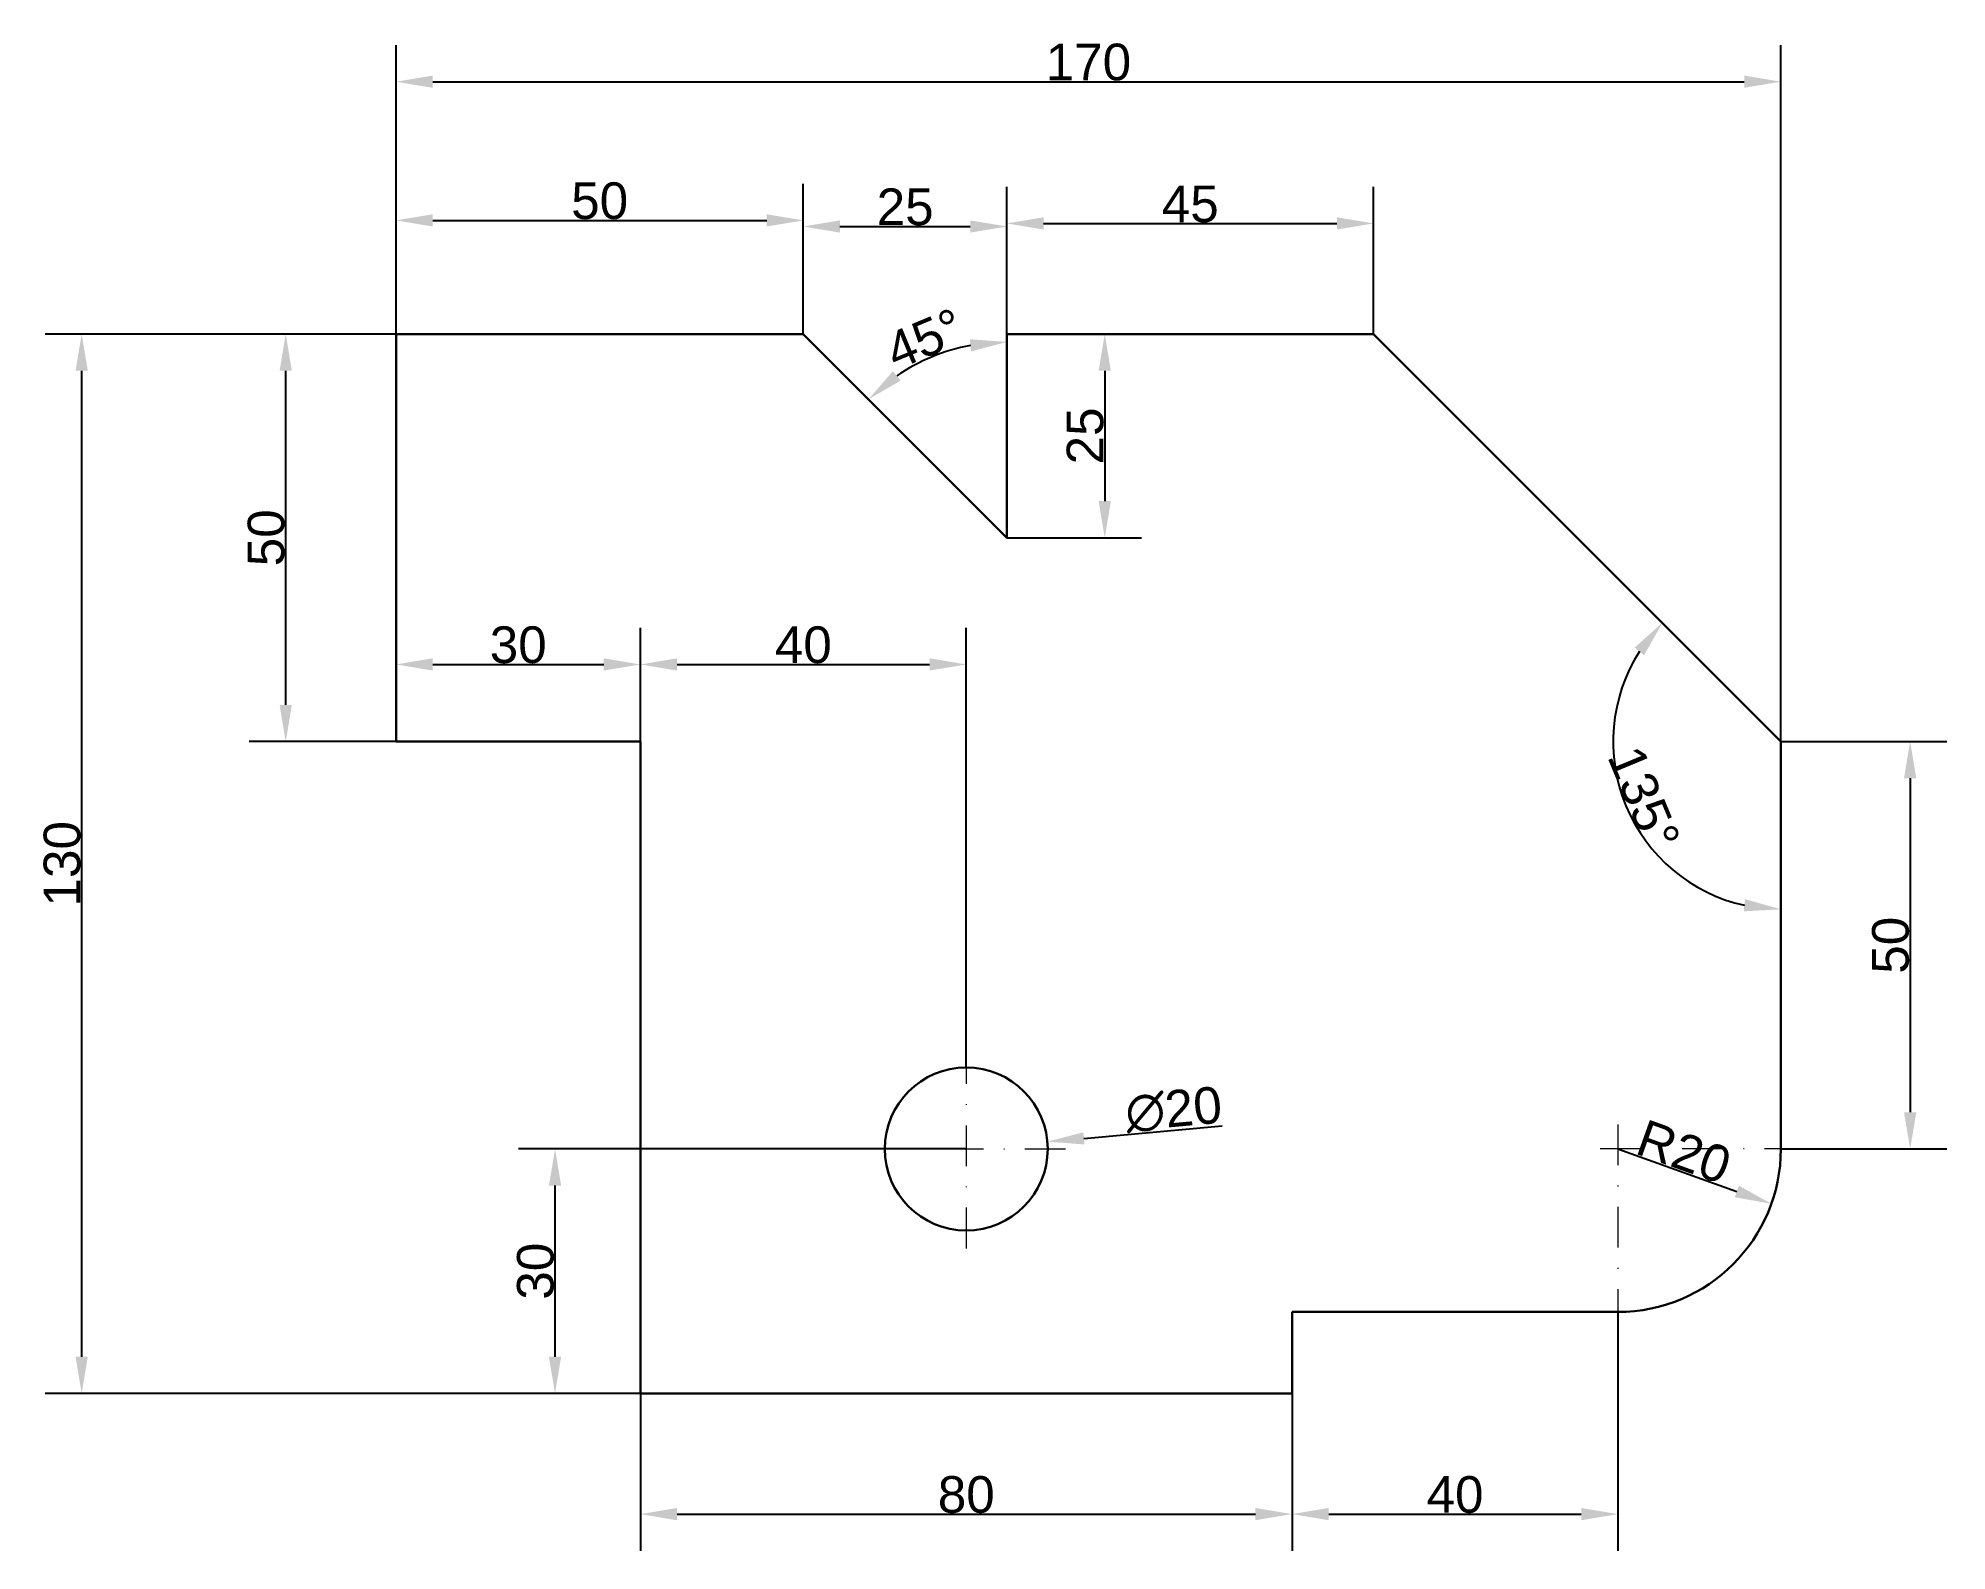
# Model space of a CAD drawing. Header units: inches. Extents: x -44 to 190, y -19 to 166.
import ezdxf

# ---------------------------------------------------------------- set-up
doc = ezdxf.new("R2010")
doc.units = ezdxf.units.IN
doc.header["$LTSCALE"] = 10
doc.header["$MEASUREMENT"] = 0
doc.linetypes.add('DASHDOT', pattern=[1, 0.5, -0.25, 0, -0.25])
doc.layers.add('BLU', color=5, linetype='Continuous', lineweight=30)
doc.layers.add('RED', color=1, linetype='DASHDOT', lineweight=20)
doc.styles.add('Text 4.5', font='arial.ttf')
doc.dimstyles.new('Cote 4.5', dxfattribs={"dimtxt": 4.5, "dimasz": 4.5, "dimexe": 4.5, "dimexo": 0, "dimgap": 0.09, "dimtad": 1, "dimdec": 0, "dimzin": 0, "dimdsep": 46, "dimtxsty": 'Text 4.5', "dimcen": 0.09, "dimadec": 0, "dimazin": 0, "dimtfac": 1, "dimtdec": 0, "dimtofl": 0, "dimtmove": 0, "dimatfit": 0, "dimfxl": 1, "dimtolj": 1, "dimtzin": 0, "dimarcsym": 1})

# ---------------------------------------------------------------- blocks, each defined once
blk = doc.blocks.new('*D2')
at = {"color": 0, "lineweight": -2, "transparency": 16777216}
for p, q in [((84.44, 31.3), (101.41, 32.82)), ((69.91, 30), (70.09, 30)), ((70, 29.91), (70, 30.09))]:
    blk.add_line(p, q, dxfattribs=at)
at = {"color": 0, "transparency": 16777216}
blk.add_solid([(84.37, 32.04), (84.51, 30.55), (79.96, 30.9)], dxfattribs=at)
at = {"layer": 'Defpoints', "color": 0, "transparency": 16777216}
for p in [(79.96, 30.9), (60.04, 29.1)]:
    blk.add_point(p, dxfattribs=at)
at = {"color": 0, "transparency": 16777216, "insert": (95.46, 34.81), "char_height": 4.5, "attachment_point": 5, "rotation": 5.1357, "style": 'Text 4.5'}
blk.add_mtext('\\A1;∅20', dxfattribs=at)
blk = doc.blocks.new('*D3')
at = {"color": 0, "lineweight": -2, "transparency": 16777216}
blk.add_line((150, 30), (164.6, 24.78), dxfattribs=at)
at = {"color": 0, "transparency": 16777216}
blk.add_solid([(164.85, 25.49), (164.34, 24.08), (168.83, 23.27)], dxfattribs=at)
at = {"layer": 'Defpoints', "color": 0, "transparency": 16777216}
for p in [(150, 30), (168.83, 23.27)]:
    blk.add_point(p, dxfattribs=at)
at = {"color": 0, "transparency": 16777216, "insert": (158.1, 29.64), "char_height": 4.5, "attachment_point": 5, "rotation": 340.3246, "style": 'Text 4.5'}
blk.add_mtext('\\A1;R20', dxfattribs=at)
blk = doc.blocks.new('*D4')
at = {"color": 0, "lineweight": -2, "transparency": 16777216}
for p, q in [((110, 10), (110, -19.31)), ((150, 10), (150, -19.31)), ((114.5, -14.81), (145.5, -14.81))]:
    blk.add_line(p, q, dxfattribs=at)
at = {"color": 0, "transparency": 16777216}
for points in [[(114.5, -14.06), (114.5, -15.56), (110, -14.81)], [(145.5, -14.06), (145.5, -15.56), (150, -14.81)]]:
    blk.add_solid(points, dxfattribs=at)
at = {"layer": 'Defpoints', "color": 0, "transparency": 16777216}
for p in [(110, 10), (150, 10), (150, -14.81)]:
    blk.add_point(p, dxfattribs=at)
at = {"color": 0, "transparency": 16777216, "insert": (130, -12.43), "char_height": 4.5, "attachment_point": 5, "style": 'Text 4.5'}
blk.add_mtext('\\A1;40', dxfattribs=at)
blk = doc.blocks.new('*D5')
at = {"color": 0, "lineweight": -2, "transparency": 16777216}
for p, q in [((30, 0), (30, -19.31)), ((110, 0), (110, -19.31)), ((34.5, -14.81), (105.5, -14.81))]:
    blk.add_line(p, q, dxfattribs=at)
at = {"color": 0, "transparency": 16777216}
for points in [[(34.5, -14.06), (34.5, -15.56), (30, -14.81)], [(105.5, -14.06), (105.5, -15.56), (110, -14.81)]]:
    blk.add_solid(points, dxfattribs=at)
at = {"layer": 'Defpoints', "color": 0, "transparency": 16777216}
for p in [(30, 0), (110, 0), (110, -14.81)]:
    blk.add_point(p, dxfattribs=at)
at = {"color": 0, "transparency": 16777216, "insert": (70, -12.43), "char_height": 4.5, "attachment_point": 5, "style": 'Text 4.5'}
blk.add_mtext('\\A1;80', dxfattribs=at)
blk = doc.blocks.new('*D6')
at = {"color": 0, "lineweight": -2, "transparency": 16777216}
for p, q in [((70.09, 30), (15.02, 30)), ((19.52, 4.5), (19.52, 25.5)), ((30, 0), (15.02, 0))]:
    blk.add_line(p, q, dxfattribs=at)
at = {"color": 0, "transparency": 16777216}
for points in [[(18.77, 25.5), (20.27, 25.5), (19.52, 30)], [(18.77, 4.5), (20.27, 4.5), (19.52, 0)]]:
    blk.add_solid(points, dxfattribs=at)
at = {"layer": 'Defpoints', "color": 0, "transparency": 16777216}
for p in [(19.52, 30), (70.09, 30), (30, 0)]:
    blk.add_point(p, dxfattribs=at)
at = {"color": 0, "transparency": 16777216, "insert": (17.13, 15), "char_height": 4.5, "attachment_point": 5, "rotation": 90, "style": 'Text 4.5'}
blk.add_mtext('\\A1;30', dxfattribs=at)
blk = doc.blocks.new('*D7')
at = {"color": 0, "lineweight": -2, "transparency": 16777216}
for p, q in [((25, 130), (-43.09, 130)), ((-38.59, 125.5), (-38.59, 4.5)), ((30, 0), (-43.09, 0))]:
    blk.add_line(p, q, dxfattribs=at)
at = {"color": 0, "transparency": 16777216}
for points in [[(-39.34, 125.5), (-37.84, 125.5), (-38.59, 130)], [(-39.34, 4.5), (-37.84, 4.5), (-38.59, 0)]]:
    blk.add_solid(points, dxfattribs=at)
at = {"layer": 'Defpoints', "color": 0, "transparency": 16777216}
for p in [(25, 130), (30, 0), (-38.59, 0)]:
    blk.add_point(p, dxfattribs=at)
at = {"color": 0, "transparency": 16777216, "insert": (-40.98, 65), "char_height": 4.5, "attachment_point": 5, "rotation": 90, "style": 'Text 4.5'}
blk.add_mtext('\\A1;130', dxfattribs=at)
blk = doc.blocks.new('*D8')
at = {"color": 0, "lineweight": -2, "transparency": 16777216}
for p, q in [((15, 130), (-18.04, 130)), ((-13.54, 84.5), (-13.54, 125.5)), ((15, 80), (-18.04, 80))]:
    blk.add_line(p, q, dxfattribs=at)
at = {"color": 0, "transparency": 16777216}
for points in [[(-14.29, 125.5), (-12.79, 125.5), (-13.54, 130)], [(-14.29, 84.5), (-12.79, 84.5), (-13.54, 80)]]:
    blk.add_solid(points, dxfattribs=at)
at = {"layer": 'Defpoints', "color": 0, "transparency": 16777216}
for p in [(-13.54, 130), (15, 130), (15, 80)]:
    blk.add_point(p, dxfattribs=at)
at = {"color": 0, "transparency": 16777216, "insert": (-15.93, 105), "char_height": 4.5, "attachment_point": 5, "rotation": 90, "style": 'Text 4.5'}
blk.add_mtext('\\A1;50', dxfattribs=at)
blk = doc.blocks.new('*D9')
at = {"color": 0, "lineweight": -2, "transparency": 16777216}
for p, q in [((0, 80), (0, 93.96)), ((30, 80), (30, 93.96)), ((4.5, 89.46), (25.5, 89.46))]:
    blk.add_line(p, q, dxfattribs=at)
at = {"color": 0, "transparency": 16777216}
for points in [[(4.5, 90.21), (4.5, 88.71), (0, 89.46)], [(25.5, 90.21), (25.5, 88.71), (30, 89.46)]]:
    blk.add_solid(points, dxfattribs=at)
at = {"layer": 'Defpoints', "color": 0, "transparency": 16777216}
for p in [(30, 89.46), (0, 80), (30, 80)]:
    blk.add_point(p, dxfattribs=at)
at = {"color": 0, "transparency": 16777216, "insert": (15, 91.85), "char_height": 4.5, "attachment_point": 5, "style": 'Text 4.5'}
blk.add_mtext('\\A1;30', dxfattribs=at)
blk = doc.blocks.new('*D10')
at = {"color": 0, "lineweight": -2, "transparency": 16777216}
for p, q in [((30, 80), (30, 93.96)), ((70, 40), (70, 93.96)), ((34.5, 89.46), (65.5, 89.46))]:
    blk.add_line(p, q, dxfattribs=at)
at = {"color": 0, "transparency": 16777216}
for points in [[(34.5, 90.21), (34.5, 88.71), (30, 89.46)], [(65.5, 90.21), (65.5, 88.71), (70, 89.46)]]:
    blk.add_solid(points, dxfattribs=at)
at = {"layer": 'Defpoints', "color": 0, "transparency": 16777216}
for p in [(70, 89.46), (30, 80), (70, 40)]:
    blk.add_point(p, dxfattribs=at)
at = {"color": 0, "transparency": 16777216, "insert": (50, 91.85), "char_height": 4.5, "attachment_point": 5, "style": 'Text 4.5'}
blk.add_mtext('\\A1;40', dxfattribs=at)
blk = doc.blocks.new('*D11')
at = {"color": 0, "lineweight": -2, "transparency": 16777216}
for p, q in [((0, 130), (0, 148.45)), ((50, 130), (50, 148.45)), ((4.5, 143.95), (45.5, 143.95))]:
    blk.add_line(p, q, dxfattribs=at)
at = {"color": 0, "transparency": 16777216}
for points in [[(4.5, 144.7), (4.5, 143.2), (0, 143.95)], [(45.5, 144.7), (45.5, 143.2), (50, 143.95)]]:
    blk.add_solid(points, dxfattribs=at)
at = {"layer": 'Defpoints', "color": 0, "transparency": 16777216}
for p in [(50, 143.95), (0, 130), (50, 130)]:
    blk.add_point(p, dxfattribs=at)
at = {"color": 0, "transparency": 16777216, "insert": (25, 146.34), "char_height": 4.5, "attachment_point": 5, "style": 'Text 4.5'}
blk.add_mtext('\\A1;50', dxfattribs=at)
blk = doc.blocks.new('*D12')
at = {"color": 0, "lineweight": -2, "transparency": 16777216}
for p, q in [((50, 130), (50, 147.7)), ((75, 130), (75, 147.7)), ((54.5, 143.2), (70.5, 143.2))]:
    blk.add_line(p, q, dxfattribs=at)
at = {"color": 0, "transparency": 16777216}
for points in [[(54.5, 143.95), (54.5, 142.45), (50, 143.2)], [(70.5, 143.95), (70.5, 142.45), (75, 143.2)]]:
    blk.add_solid(points, dxfattribs=at)
at = {"layer": 'Defpoints', "color": 0, "transparency": 16777216}
for p in [(75, 143.2), (50, 130), (75, 130)]:
    blk.add_point(p, dxfattribs=at)
at = {"color": 0, "transparency": 16777216, "insert": (62.5, 145.59), "char_height": 4.5, "attachment_point": 5, "style": 'Text 4.5'}
blk.add_mtext('\\A1;25', dxfattribs=at)
blk = doc.blocks.new('*D13')
at = {"color": 0, "lineweight": -2, "transparency": 16777216}
for p, q in [((75, 130), (75, 148.08)), ((120, 130), (120, 148.08)), ((79.5, 143.58), (115.5, 143.58))]:
    blk.add_line(p, q, dxfattribs=at)
at = {"color": 0, "transparency": 16777216}
for points in [[(79.5, 144.33), (79.5, 142.83), (75, 143.58)], [(115.5, 144.33), (115.5, 142.83), (120, 143.58)]]:
    blk.add_solid(points, dxfattribs=at)
at = {"layer": 'Defpoints', "color": 0, "transparency": 16777216}
for p in [(120, 143.58), (75, 130), (120, 130)]:
    blk.add_point(p, dxfattribs=at)
at = {"color": 0, "transparency": 16777216, "insert": (97.5, 145.95), "char_height": 4.5, "attachment_point": 5, "style": 'Text 4.5'}
blk.add_mtext('\\A1;45', dxfattribs=at)
blk = doc.blocks.new('*D14')
at = {"color": 0, "lineweight": -2, "transparency": 16777216}
for p, q in [((0, 130), (0, 165.47)), ((170, 80), (170, 165.47)), ((4.5, 160.97), (165.5, 160.97))]:
    blk.add_line(p, q, dxfattribs=at)
at = {"color": 0, "transparency": 16777216}
for points in [[(4.5, 161.72), (4.5, 160.22), (0, 160.97)], [(165.5, 161.72), (165.5, 160.22), (170, 160.97)]]:
    blk.add_solid(points, dxfattribs=at)
at = {"layer": 'Defpoints', "color": 0, "transparency": 16777216}
for p in [(170, 160.97), (0, 130), (170, 80)]:
    blk.add_point(p, dxfattribs=at)
at = {"color": 0, "transparency": 16777216, "insert": (85, 163.36), "char_height": 4.5, "attachment_point": 5, "style": 'Text 4.5'}
blk.add_mtext('\\A1;170', dxfattribs=at)
blk = doc.blocks.new('*D15')
at = {"color": 0, "lineweight": -2, "transparency": 16777216}
for p, q in [((75, 130), (91.5, 130)), ((87, 125.5), (87, 109.5)), ((75, 105), (91.5, 105))]:
    blk.add_line(p, q, dxfattribs=at)
at = {"color": 0, "transparency": 16777216}
for points in [[(86.25, 125.5), (87.75, 125.5), (87, 130)], [(86.25, 109.5), (87.75, 109.5), (87, 105)]]:
    blk.add_solid(points, dxfattribs=at)
at = {"layer": 'Defpoints', "color": 0, "transparency": 16777216}
for p in [(75, 130), (75, 105), (87, 105)]:
    blk.add_point(p, dxfattribs=at)
at = {"color": 0, "transparency": 16777216, "insert": (84.61, 117.5), "char_height": 4.5, "attachment_point": 5, "rotation": 90, "style": 'Text 4.5'}
blk.add_mtext('\\A1;25', dxfattribs=at)
blk = doc.blocks.new('*D16')
at = {"color": 0, "lineweight": -2, "transparency": 16777216}
for p, q in [((170, 80), (190.37, 80)), ((185.87, 75.5), (185.87, 34.5)), ((170, 30), (190.37, 30))]:
    blk.add_line(p, q, dxfattribs=at)
at = {"color": 0, "transparency": 16777216}
for points in [[(185.12, 75.5), (186.62, 75.5), (185.87, 80)], [(185.12, 34.5), (186.62, 34.5), (185.87, 30)]]:
    blk.add_solid(points, dxfattribs=at)
at = {"layer": 'Defpoints', "color": 0, "transparency": 16777216}
for p in [(170, 80), (170, 30), (185.87, 30)]:
    blk.add_point(p, dxfattribs=at)
at = {"color": 0, "transparency": 16777216, "insert": (183.48, 55), "char_height": 4.5, "attachment_point": 5, "rotation": 90, "style": 'Text 4.5'}
blk.add_mtext('\\A1;50', dxfattribs=at)
blk = doc.blocks.new('*D17')
at = {"color": 0, "lineweight": -2, "transparency": 16777216}
blk.add_arc((170, 80), 20.59, 147.5467, 257.4533, dxfattribs=at)
at = {"color": 0, "transparency": 16777216}
for points in [[(152.04, 91.52), (153.21, 90.58), (155.44, 94.56)], [(165.61, 60.65), (165.44, 59.16), (170, 59.41)]]:
    blk.add_solid(points, dxfattribs=at)
at = {"layer": 'Defpoints', "color": 0, "transparency": 16777216}
for p in [(120, 130), (149.41, 80), (170, 80), (170, 80), (170, 30)]:
    blk.add_point(p, dxfattribs=at)
at = {"color": 0, "transparency": 16777216, "insert": (153.18, 73.03), "char_height": 4.5, "attachment_point": 5, "rotation": 292.5, "style": 'Text 4.5'}
blk.add_mtext('\\A1;135°', dxfattribs=at)
blk = doc.blocks.new('*D18')
at = {"color": 0, "lineweight": -2, "transparency": 16777216}
blk.add_arc((75, 105), 24.04, 100.7414, 124.2586, dxfattribs=at)
at = {"color": 0, "transparency": 16777216}
for points in [[(70.45, 129.36), (70.59, 127.87), (75, 129.04)], [(61.95, 124.29), (60.99, 125.45), (58, 122)]]:
    blk.add_solid(points, dxfattribs=at)
at = {"layer": 'Defpoints', "color": 0, "transparency": 16777216}
for p in [(50, 130), (75, 130), (68.78, 128.22), (75, 105), (75, 105)]:
    blk.add_point(p, dxfattribs=at)
at = {"color": 0, "transparency": 16777216, "insert": (64.89, 129.41), "char_height": 4.5, "attachment_point": 5, "rotation": 22.5, "style": 'Text 4.5'}
blk.add_mtext('\\A1;45°', dxfattribs=at)

msp = doc.modelspace()

# ---------------------------------------------------------------- linework, layer by layer
at = {"layer": 'BLU'}
for p, q in [((0, 80), (0, 130)), ((0, 130), (50, 130)), ((50, 130), (75, 105)), ((75, 105), (75, 130)), ((75, 130), (120, 130)), ((120, 130), (170, 80)), ((30, 80), (0, 80)), ((30, 0), (30, 80)), ((170, 80), (170, 30)), ((150, 10), (110, 10)), ((110, 10), (110, 0)), ((30, 0), (110, 0))]:
    msp.add_line(p, q, dxfattribs=at)
msp.add_circle((70, 30), 10, dxfattribs=at)
msp.add_arc((150, 30), 20, 270, 0, dxfattribs=at)
at = {"layer": 'RED'}
for p, q in [((70, 43), (70, 17)), ((150, 33), (150, 7)), ((57, 30), (83, 30)), ((173, 30), (147, 30))]:
    msp.add_line(p, q, dxfattribs=at)

# ---------------------------------------------------------------- dimensions: what is measured, and where the dimension line sits
for base, p1, p2, picture, middle in [((170, 160.97), (0, 130), (170, 80), '*D14', (85, 163.36)), ((50, 143.95), (0, 130), (50, 130), '*D11', (25, 146.34)), ((75, 143.2), (50, 130), (75, 130), '*D12', (62.5, 145.59)), ((120, 143.58), (75, 130), (120, 130), '*D13', (97.5, 145.95)), ((30, 89.46), (0, 80), (30, 80), '*D9', (15, 91.85)), ((70, 89.46), (30, 80), (70, 40), '*D10', (50, 91.85)), ((150, -14.81), (110, 10), (150, 10), '*D4', (130, -12.43)), ((110, -14.81), (30, 0), (110, 0), '*D5', (70, -12.43))]:
    dim = msp.add_linear_dim(base=base, p1=p1, p2=p2, dimstyle='Cote 4.5')
    dim.commit()
    dim.dimension.update_dxf_attribs({"geometry": picture, "text_midpoint": middle})
for base, line1, line2, picture, middle in [((68.78, 128.22), ((75, 105), (75, 130)), ((50, 130), (75, 105)), '*D18', (64.89, 129.41)), ((149.41, 80), ((170, 80), (170, 30)), ((120, 130), (170, 80)), '*D17', (153.18, 73.03))]:
    dim = msp.add_angular_dim_2l(base=base, line1=line1, line2=line2, dimstyle='Cote 4.5')
    dim.commit()
    dim.dimension.update_dxf_attribs({"geometry": picture, "text_midpoint": middle})
for base, p1, p2, picture, middle in [((-38.59, 0), (25, 130), (30, 0), '*D7', (-40.98, 65)), ((-13.54, 130), (15, 80), (15, 130), '*D8', (-15.93, 105)), ((87, 105), (75, 130), (75, 105), '*D15', (84.61, 117.5)), ((185.87, 30), (170, 80), (170, 30), '*D16', (183.48, 55)), ((19.52, 30), (30, 0), (70.09, 30), '*D6', (17.13, 15))]:
    dim = msp.add_linear_dim(base=base, p1=p1, p2=p2, angle=90, dimstyle='Cote 4.5')
    dim.commit()
    dim.dimension.update_dxf_attribs({"geometry": picture, "text_midpoint": middle})
dim = msp.add_diameter_dim_2p(p1=(60.04, 29.1), p2=(79.96, 30.9), dimstyle='Cote 4.5')
dim.commit()
dim.dimension.update_dxf_attribs({"geometry": '*D2', "text_midpoint": (95.68, 32.31), "dimtype": 163})
dim = msp.add_radius_dim(center=(150, 30), mpoint=(168.83, 23.27), dimstyle='Cote 4.5')
dim.commit()
dim.dimension.update_dxf_attribs({"geometry": '*D3', "text_midpoint": (158.1, 29.64)})

doc.saveas('drawing.dxf')
